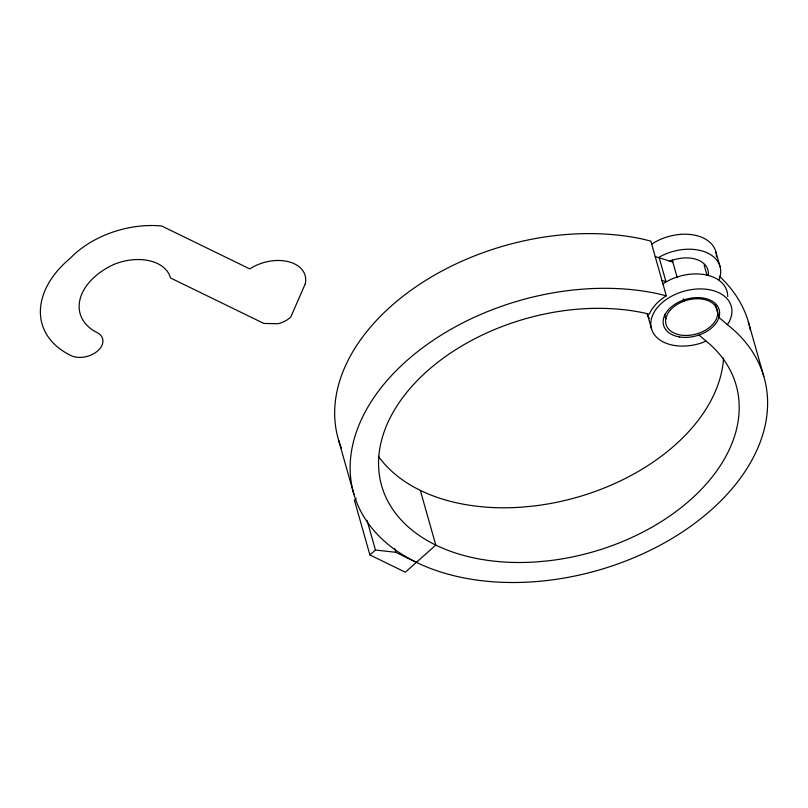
<?xml version="1.0" encoding="UTF-8"?>
<svg xmlns="http://www.w3.org/2000/svg" width="808" height="808" viewBox="0 0 808 808"><rect width="100%" height="100%" fill="white"/><g stroke="black" fill="none" stroke-linecap="round" stroke-linejoin="round"><path stroke-width="1.21" d="M341.37 448.056A213.251 140.461 -15.8 0 1 415.009 287.436A213.251 140.461 -15.8 0 1 643.441 239.269L650.834 241.107L666.307 295.819L658.924 293.971A213.251 140.461 -15.8 0 0 351.722 449.884A213.251 140.461 -15.8 0 0 611.343 566.186A213.251 140.461 -15.8 0 0 727.402 324.644L729.018 322.069A41.45 27.3 -15.8 0 0 697.9 288.961A41.45 27.3 -15.8 0 0 650.874 325.412A41.45 27.3 -15.8 0 0 702.556 342.582L706.01 341.026M356.277 498.607L354.429 500.253L369.913 554.955L405.333 572.215L435.795 545.077L420.311 490.375M369.913 554.955L375.447 550.026L395.809 552.308L416.413 562.348M666.307 295.819L663.742 297.485A45.591 30.027 -15.8 0 0 650.066 312.403L649.258 314.201L645.309 313.221A184.234 121.352 -15.8 0 0 387.224 423.998A184.234 121.352 -15.8 0 0 536.764 561.883L548.046 560.843A184.234 121.352 -15.8 0 0 714.343 474.155A184.234 121.352 -15.8 0 0 710.868 345.157L698.96 335.027M655.217 256.611L672.822 262.014M662.015 280.618L665.933 281.598L659.136 257.59M727.402 324.644L718.948 317.453L715.353 304.757M748.319 321.705L763.792 376.407M715.848 251.783L720.1 266.781M704.121 265.054L707.061 275.447M672.145 259.631L677.235 277.619M683.255 298.879L683.911 301.212M664.469 314.292L665.792 318.968M651.48 328.735L647.238 313.726A41.45 27.3 -15.8 0 0 649.268 318.382M394.799 548.743L395.809 552.308M367.034 520.291L375.447 550.026M338.471 439.714L353.954 494.415M723.564 358.035A184.234 121.352 -15.8 0 1 532.573 506.141L521.291 507.182A184.234 121.352 -15.8 0 1 378.427 456.308M719.322 276.245A213.251 140.461 -15.8 0 1 750.4 330.28M651.622 244.198A41.45 27.3 -15.8 0 1 694.284 235.088A41.45 27.3 -15.8 0 1 716.464 256.833M669.256 261.56A28.866 19.008 -15.8 0 1 708.202 275.69M658.985 257.277A41.45 27.3 -15.8 0 1 704.879 251.864A41.45 27.3 -15.8 0 1 719.019 279.74M662.853 283.901A41.45 27.3 -15.8 0 1 703.829 274.488A41.45 27.3 -15.8 0 1 727.564 293.971M727.644 294.819A41.45 27.3 -15.8 0 1 727.695 296.536M665.863 318.504L665.63 320.14A26.624 17.534 -15.8 0 0 692.931 334.805A26.624 17.534 -15.8 0 0 717.393 310.373A26.624 17.534 -15.8 0 0 684.982 300.818L682.75 301.647A26.624 17.534 -15.8 0 0 665.863 318.504M305.252 283.871L290.749 317.059A20.402 13.443 -15.8 0 1 281.891 322.544L278.124 323.735L263.873 323.452L170.458 277.932A43.157 28.431 -15.8 0 0 112.999 264.822A59.54 39.218 -15.8 0 0 94.617 331.25L98.293 333.219A19.442 12.807 -15.8 0 1 97.132 351.389A19.442 12.807 -15.8 0 1 70.942 355.591A98.344 64.781 -15.8 0 1 40.44 314.201A102.04 67.215 -15.8 0 1 70.235 258.277A82.153 54.116 -15.8 0 1 161.731 226.018L249.773 268.913A36.006 23.715 -15.8 0 1 288.991 261.832A36.006 23.715 -15.8 0 1 305.252 283.871M679.579 336.966A28.866 19.008 -15.8 0 0 719.504 311.343A28.866 19.008 -15.8 0 0 675.044 304.182A28.866 19.008 -15.8 0 0 679.579 336.966"/></g></svg>
